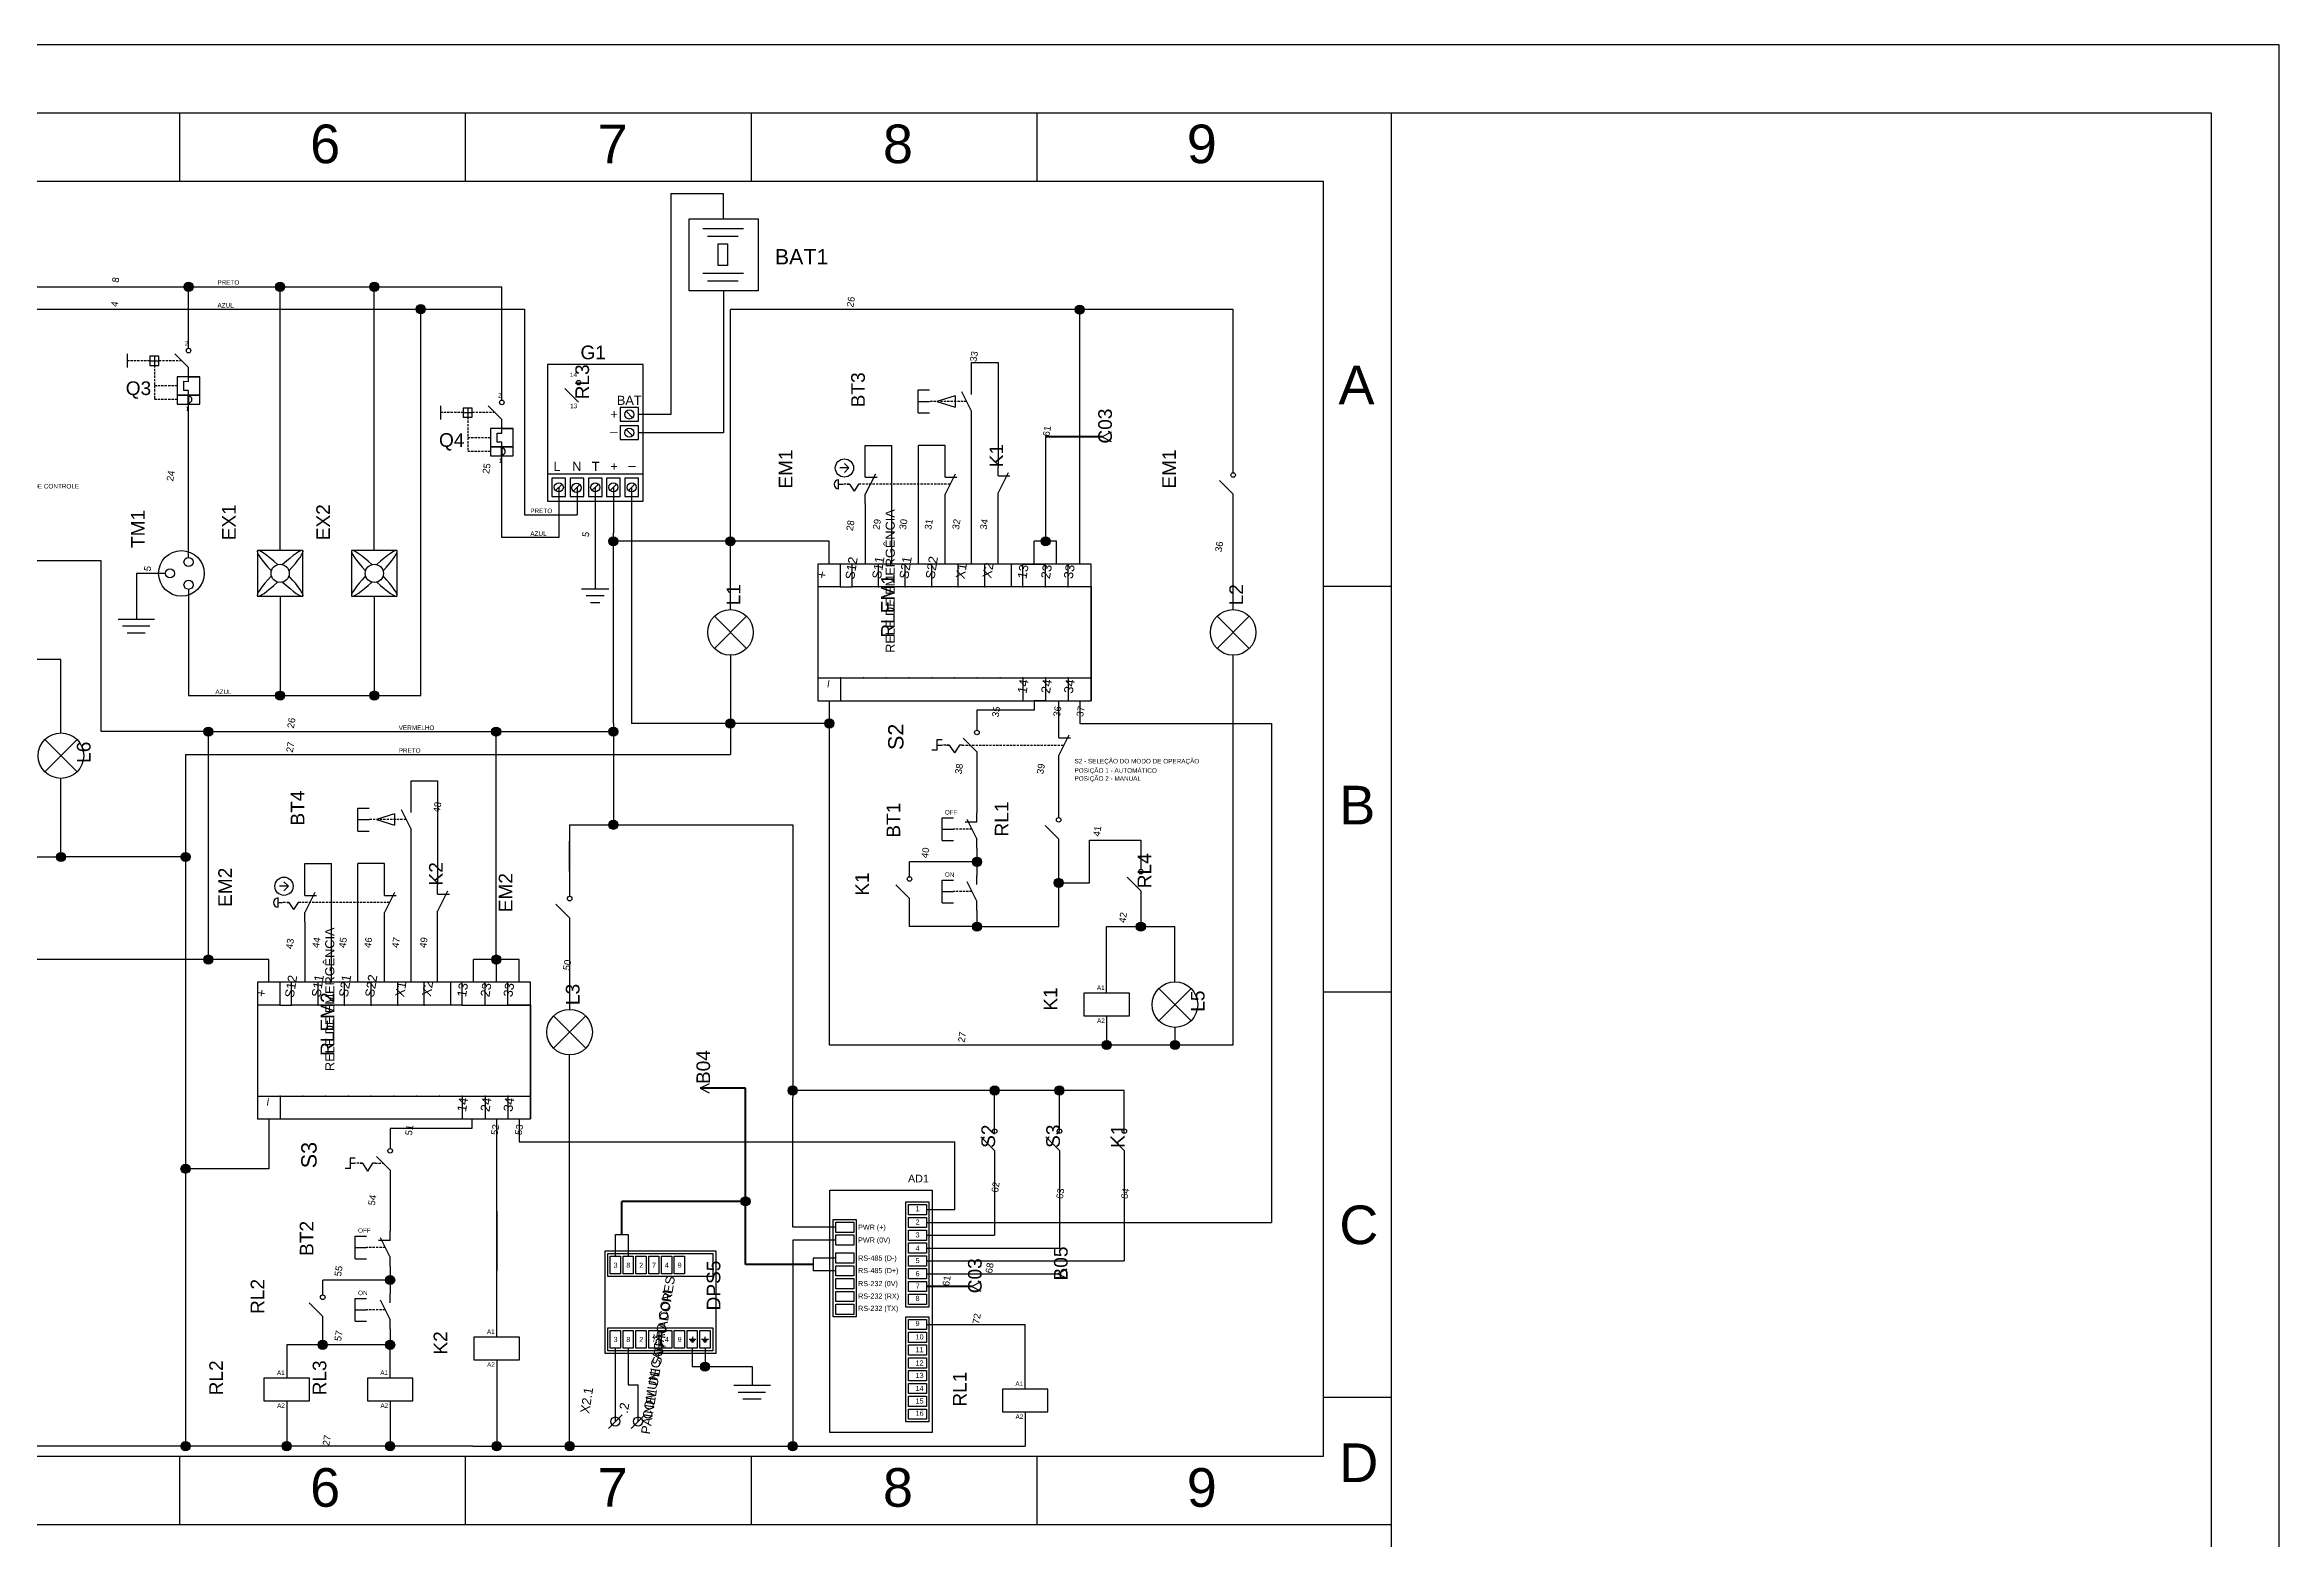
# Model space of a CAD drawing. Header units: millimetres. Extents: x 100 to 940, y 62 to 694.
# Drawn here: x 449.2 to 940, y 365.9 to 693.9 of the extents above; entities that cross this region are included whole.
import ezdxf
from ezdxf.enums import TextEntityAlignment as Align

# ---------------------------------------------------------------- set-up
doc = ezdxf.new("R2010")
doc.units = ezdxf.units.MM
doc.linetypes.add('DASHED', pattern=[0.75, 0.5, -0.25])
doc.styles.add('Annotative', font='Arial.ttf')
doc.styles.add('Notes', font='Arial.ttf', dxfattribs={"height": 3})

msp = doc.modelspace()

# ---------------------------------------------------------------- hatches: boundary and pattern name
for points in [[(481.84, 640.79, 1), (479.84, 640.79, 1)], [(501.95, 640.79, 1), (499.95, 640.79, 1)], [(522.64, 640.79, 1), (520.64, 640.79, 1)], [(532.84, 635.89, 1), (530.84, 635.89, 1)], [(677.55, 635.79, 1), (675.55, 635.79, 1)], [(575.15, 584.94, 1), (573.15, 584.94, 1)], [(600.85, 584.94, 1), (598.85, 584.94, 1)], [(670.05, 584.94, 1), (668.05, 584.94, 1)], [(501.95, 551.08, 1), (499.95, 551.08, 1)], [(522.64, 551.08, 1), (520.64, 551.08, 1)], [(600.85, 544.94, 1), (598.85, 544.94, 1)], [(622.55, 544.94, 1), (620.55, 544.94, 1)], [(486.18, 543.16, 1), (484.18, 543.16, 1)], [(549.4, 543.16, 1), (547.4, 543.16, 1)], [(575.15, 543.16, 1), (573.15, 543.16, 1)], [(575.15, 522.71, 1), (573.15, 522.71, 1)], [(453.82, 515.64, 1), (451.82, 515.64, 1)], [(481.18, 515.64, 1), (479.18, 515.64, 1)], [(654.98, 514.58, 1), (652.98, 514.58, 1)], [(670.94, 509.96, 1), (672.94, 509.96, 1)], [(654.98, 500.37, 1), (652.98, 500.37, 1)], [(688.97, 500.37, 1), (690.97, 500.37, 1)], [(486.18, 493.13, 1), (484.18, 493.13, 1)], [(549.45, 493.13, 1), (547.45, 493.13, 1)], [(683.47, 474.38, 1), (681.47, 474.38, 1)], [(698.47, 474.38, 1), (696.47, 474.38, 1)], [(614.53, 464.38, 1), (612.53, 464.38, 1)], [(658.87, 464.38, 1), (656.87, 464.38, 1)], [(673.1, 464.38, 1), (671.1, 464.38, 1)], [(481.18, 447.2, 1), (479.18, 447.2, 1)], [(604.16, 440.05, 1), (602.16, 440.05, 1)], [(526.11, 422.77, 1), (524.11, 422.77, 1)], [(511.31, 408.56, 1), (509.31, 408.56, 1)], [(526.11, 408.56, 1), (524.11, 408.56, 1)], [(595.26, 403.77, 1), (593.26, 403.77, 1)], [(481.18, 386.32, 1), (479.18, 386.32, 1)], [(503.4, 386.32, 1), (501.4, 386.32, 1)], [(526.11, 386.32, 1), (524.11, 386.32, 1)], [(549.52, 386.32, 1), (547.52, 386.32, 1)], [(565.53, 386.32, 1), (563.53, 386.32, 1)], [(614.53, 386.32, 1), (612.53, 386.32, 1)]]:
    msp.add_hatch(color=256).paths.add_polyline_path(points)

# ---------------------------------------------------------------- linework, layer by layer
for p, q in [((478.89, 664), (478.89, 679)), ((541.67, 664), (541.67, 679)), ((604.44, 664), (604.44, 679)), ((667.22, 664), (667.22, 679)), ((745, 115), (745, 679)), ((598.35, 661.19), (586.75, 661.19)), ((586.75, 661.19), (586.75, 612.78)), ((598.35, 655.75), (598.35, 661.19)), ((593.75, 653.63), (602.75, 653.63)), ((594.82, 651.94), (601.57, 651.94)), ((593.75, 643.77), (602.75, 643.77)), ((198.02, 640.79), (484.62, 640.79)), ((450.45, 640.79), (549.65, 640.79)), ((480.84, 627.3), (480.84, 640.89)), ((500.95, 582.89), (500.95, 640.89)), ((521.64, 582.89), (521.64, 640.89)), ((549.65, 617.92), (549.65, 640.79)), ((594.82, 642.09), (601.57, 642.09)), ((598.35, 639.89), (598.35, 608.77)), ((203.02, 635.89), (484.62, 635.89)), ((450.45, 635.89), (554.65, 635.89)), ((531.84, 551.08), (531.84, 635.89)), ((554.65, 635.89), (554.65, 590.77)), ((671.49, 635.79), (599.85, 635.79)), ((599.85, 584.94), (599.85, 635.79)), ((710.25, 635.79), (671.49, 635.79)), ((676.55, 579.94), (676.55, 635.79)), ((710.25, 606.7), (710.25, 635.79)), ((480.84, 627.3), (480.84, 629.3)), ((480.84, 627.3), (480.84, 629.3)), ((467.34, 626.05), (467.34, 623.05)), ((472.34, 624.55), (474.34, 624.55)), ((473.34, 625.55), (473.34, 623.55)), ((480.84, 623.05), (477.84, 626.05)), ((652.8, 619.19), (652.8, 624.19)), ((652.8, 624.19), (658.63, 624.19)), ((658.63, 624.19), (658.63, 609.76)), ((479.84, 618.05), (479.84, 620.05)), ((479.84, 620.05), (480.84, 620.04)), ((480.84, 621.05), (480.84, 623.05)), ((480.84, 620.04), (480.84, 621.05)), ((480.84, 621.05), (483.34, 621.05)), ((566.49, 615.51), (563.49, 618.51)), ((652.8, 617.19), (652.8, 619.19)), ((652.8, 617.19), (652.8, 619.19)), ((480.84, 618.05), (479.84, 618.05)), ((480.84, 617.05), (480.84, 618.05)), ((480.84, 581.39), (480.84, 617.05)), ((536.15, 614.68), (536.15, 611.68)), ((542.15, 614.18), (542.15, 612.18)), ((549.65, 611.68), (546.65, 614.68)), ((549.65, 615.92), (549.65, 617.92)), ((549.65, 615.92), (549.65, 617.92)), ((578.35, 612.07), (576.94, 613.48)), ((641.09, 613.15), (641.09, 618.15)), ((641.09, 618.15), (643.59, 618.15)), ((641.09, 615.65), (643.59, 615.65)), ((649.2, 616.9), (645.2, 615.65)), ((645.2, 615.65), (649.2, 614.4)), ((649.2, 616.9), (649.2, 614.4)), ((650.6, 617.85), (652.8, 613.44)), ((652.8, 611.44), (652.8, 613.44)), ((541.15, 613.18), (543.15, 613.18)), ((548.65, 606.68), (548.65, 608.68)), ((548.65, 608.68), (549.65, 608.67)), ((549.65, 609.68), (549.65, 611.68)), ((549.65, 608.67), (549.65, 609.68)), ((549.65, 609.68), (552.15, 609.68)), ((578.36, 608.07), (576.94, 609.48)), ((586.75, 612.78), (579.65, 612.78)), ((598.35, 608.77), (579.65, 608.77)), ((641.09, 613.15), (643.59, 613.15)), ((652.8, 579.94), (652.8, 611.44)), ((658.63, 609.76), (658.63, 601.31)), ((683.45, 608.86), (681.45, 607.86)), ((549.65, 606.68), (548.65, 606.68)), ((549.65, 605.68), (549.65, 606.68)), ((549.65, 601.68), (549.65, 603.68)), ((629.47, 601), (629.47, 606)), ((629.47, 606), (635.3, 606)), ((635.3, 579.94), (635.3, 606)), ((641.13, 579.94), (641.13, 606)), ((646.97, 606), (641.13, 606)), ((646.97, 601), (646.97, 606)), ((669.02, 607.86), (669.02, 584.94)), ((681.45, 607.86), (683.45, 606.86)), ((710.25, 600), (710.25, 606.7)), ((549.65, 585.77), (549.65, 601.68)), ((559.65, 599.77), (580.65, 599.77)), ((625.88, 601.03), (623.88, 601.03)), ((625.88, 601.03), (624.88, 602.03)), ((625.88, 601.03), (624.88, 600.03)), ((629.47, 599), (629.47, 601)), ((629.47, 599), (629.47, 601)), ((631.67, 599.66), (629.47, 595.25)), ((629.47, 599), (632.05, 599)), ((646.97, 599), (646.97, 601)), ((649.17, 599.66), (646.97, 595.25)), ((646.97, 599), (649.55, 599)), ((658.63, 599.31), (658.63, 601.31)), ((660.84, 599.97), (658.63, 595.56)), ((658.63, 599.31), (661.22, 599.31)), ((561.44, 596.07), (562.86, 597.48)), ((562.15, 596.77), (562.15, 585.77)), ((563.65, 594.77), (563.65, 595.77)), ((565.34, 595.96), (566.75, 597.37)), ((566.15, 596.77), (566.15, 590.77)), ((569.44, 596.07), (570.86, 597.48)), ((570.15, 596.77), (570.12, 574.52)), ((573.44, 596.07), (574.86, 597.48)), ((574.15, 596.77), (574.15, 586.77)), ((577.44, 596.07), (578.86, 597.48)), ((578.15, 596.77), (578.15, 544.94)), ((623.59, 596.45), (623.59, 598.45)), ((623.59, 597.45), (624.59, 597.45)), ((625.49, 597.45), (625.99, 597.45)), ((625.99, 597.45), (626.99, 595.95)), ((627.99, 597.45), (626.99, 595.95)), ((628.49, 597.45), (627.99, 597.45)), ((629.47, 593.25), (629.47, 595.25)), ((646.97, 593.25), (646.97, 595.25)), ((646.97, 579.94), (646.97, 595.25)), ((658.63, 579.94), (658.63, 595.56)), ((658.63, 593.56), (658.63, 595.56)), ((710.25, 595.25), (707.25, 598.25)), ((710.25, 569.94), (710.25, 595.25)), ((554.65, 590.77), (566.15, 590.77)), ((629.47, 593.25), (629.47, 579.94)), ((562.15, 585.77), (549.65, 585.77)), ((574.15, 544.94), (574.15, 586.77)), ((621.55, 584.94), (574.15, 584.94)), ((599.85, 569.94), (599.85, 584.94)), ((621.55, 579.94), (621.55, 584.94)), ((671.49, 584.94), (666.55, 584.94)), ((666.55, 579.94), (666.55, 584.94)), ((671.49, 579.94), (671.49, 584.94)), ((461.66, 580.66), (402.92, 580.66)), ((461.66, 543.16), (461.66, 580.66)), ((624.05, 579.94), (619.05, 579.94)), ((624.05, 574.94), (624.05, 579.94)), ((626.55, 574.94), (626.55, 579.94)), ((632.38, 574.94), (632.38, 579.94)), ((638.22, 574.94), (638.22, 579.94)), ((644.05, 574.94), (644.05, 579.94)), ((649.88, 574.94), (649.88, 579.94)), ((655.72, 574.94), (655.72, 579.94)), ((661.55, 574.94), (661.55, 579.94)), ((664.05, 574.94), (664.05, 579.94)), ((664.05, 579.94), (669.05, 579.94)), ((669.05, 574.94), (669.05, 579.94)), ((674.05, 574.94), (674.05, 579.94)), ((679.05, 579.94), (674.05, 579.94)), ((679.05, 574.94), (679.05, 579.94)), ((475.76, 577.87), (469.38, 577.87)), ((469.38, 577.87), (469.38, 567.87)), ((480.84, 574.39), (480.84, 551.08)), ((567.12, 574.52), (573.12, 574.52)), ((624.05, 574.94), (619.05, 574.94)), ((624.05, 574.94), (626.55, 574.94)), ((626.55, 574.94), (626.55, 574.94)), ((661.55, 574.94), (626.55, 574.94)), ((664.05, 574.94), (661.55, 574.94)), ((661.55, 574.94), (661.55, 574.94)), ((679.05, 574.94), (664.05, 574.94)), ((679.05, 574.94), (679.05, 554.94)), ((745, 575), (730, 575)), ((500.95, 572.89), (500.95, 551.08)), ((521.64, 572.89), (521.64, 551.08)), ((568.13, 573.02), (572.13, 573.02)), ((569.13, 571.52), (571.13, 571.52)), ((465.38, 567.87), (473.38, 567.87)), ((466.34, 566.38), (472.34, 566.38)), ((467.34, 564.88), (471.34, 564.88)), ((603.38, 568.47), (596.31, 561.4)), ((596.31, 568.47), (603.38, 561.4)), ((713.78, 568.47), (706.71, 561.4)), ((706.71, 568.47), (713.78, 561.4)), ((599.85, 559.94), (599.85, 544.94)), ((710.25, 538.11), (710.25, 559.94)), ((452.82, 559.02), (437.82, 559.02)), ((452.82, 555.14), (452.82, 559.02)), ((452.82, 542.88), (452.82, 555.14)), ((619.05, 554.94), (679.05, 554.94)), ((624.05, 554.94), (624.05, 549.94)), ((664.05, 554.94), (664.05, 549.94)), ((669.05, 554.94), (669.05, 549.94)), ((674.05, 554.94), (674.05, 549.94)), ((679.05, 554.94), (679.05, 549.94)), ((480.84, 551.08), (531.84, 551.08)), ((619.05, 549.94), (624.05, 549.94)), ((621.55, 549.94), (621.55, 544.94)), ((664.05, 549.94), (669.05, 549.94)), ((669.05, 549.94), (666.55, 549.94)), ((666.55, 549.94), (666.55, 547.85)), ((671.94, 541.76), (671.94, 549.94)), ((674.05, 549.94), (679.05, 549.94)), ((676.55, 549.94), (676.55, 544.94)), ((574.15, 544.94), (574.15, 522.71)), ((621.55, 544.94), (578.15, 544.94)), ((599.85, 544.94), (599.85, 538.16)), ((621.55, 544.94), (621.55, 474.38)), ((666.55, 547.85), (653.98, 547.85)), ((653.98, 547.85), (653.98, 543.46)), ((676.55, 544.94), (718.7, 544.94)), ((718.7, 544.94), (718.7, 435.41)), ((456.36, 541.41), (449.29, 534.34)), ((449.29, 541.41), (456.36, 534.34)), ((485.18, 543.16), (461.66, 543.16)), ((485.18, 543.16), (574.15, 543.16)), ((485.18, 543.16), (485.18, 493.13)), ((548.4, 493.13), (548.4, 543.16)), ((646.33, 541.33), (645.2, 541.33)), ((645.2, 541.33), (645.2, 539.08)), ((645.2, 540.21), (646.33, 540.21)), ((647.33, 540.21), (647.89, 540.21)), ((647.89, 540.21), (649.02, 538.52)), ((650.14, 540.21), (649.02, 538.52)), ((650.71, 540.21), (650.14, 540.21)), ((653.98, 538.71), (650.98, 541.71)), ((671.94, 541.76), (671.94, 543.76)), ((674.14, 542.41), (671.94, 538.01)), ((671.94, 541.76), (674.52, 541.76)), ((480.18, 538.16), (599.85, 538.16)), ((480.18, 538.16), (480.18, 386.32)), ((645.2, 539.08), (644.08, 539.08)), ((653.98, 538.71), (653.98, 525.3)), ((671.94, 524.3), (671.94, 538.01)), ((671.94, 536.01), (671.94, 538.01)), ((710.25, 474.38), (710.25, 538.11)), ((452.82, 515.64), (452.82, 532.88)), ((529.7, 527.39), (529.7, 532.39)), ((529.7, 532.39), (535.54, 532.39)), ((535.54, 532.39), (535.54, 518.1)), ((517.99, 521.34), (517.99, 526.34)), ((517.99, 526.34), (520.49, 526.34)), ((527.5, 526.04), (529.7, 521.64)), ((529.7, 525.39), (529.7, 527.39)), ((529.7, 525.39), (529.7, 527.39)), ((653.98, 523.3), (653.98, 525.3)), ((653.98, 523.3), (653.98, 525.3)), ((517.99, 523.84), (520.49, 523.84)), ((517.99, 521.34), (520.49, 521.34)), ((526.1, 525.09), (522.1, 523.84)), ((522.1, 523.84), (526.1, 522.59)), ((526.1, 525.09), (526.1, 522.59)), ((529.7, 519.64), (529.7, 521.64)), ((564.53, 522.71), (564.53, 507.01)), ((564.53, 522.71), (613.53, 522.71)), ((613.53, 522.71), (613.53, 462.92)), ((646.33, 519.25), (646.33, 524.25)), ((646.33, 524.25), (648.83, 524.25)), ((646.33, 521.75), (648.83, 521.75)), ((653.98, 523.3), (651.4, 523.3)), ((651.78, 523.95), (653.98, 519.55)), ((671.94, 519.55), (668.94, 522.55)), ((437.82, 515.64), (452.82, 515.64)), ((480.18, 515.64), (452.82, 515.64)), ((529.7, 488.13), (529.7, 519.64)), ((535.54, 518.1), (535.54, 509.5)), ((564.53, 512.43), (564.53, 519.13)), ((646.33, 519.25), (648.83, 519.25)), ((653.98, 517.55), (653.98, 519.55)), ((653.98, 517.55), (653.98, 511.61)), ((671.94, 500.37), (671.94, 519.55)), ((678.72, 509.96), (678.72, 519.32)), ((678.72, 519.32), (689.97, 519.32)), ((689.97, 519.32), (689.97, 512.93)), ((506.37, 509.19), (506.37, 514.19)), ((506.37, 514.19), (512.2, 514.19)), ((512.2, 488.13), (512.2, 514.19)), ((518.04, 488.13), (518.04, 514.19)), ((523.87, 514.19), (518.04, 514.19)), ((523.87, 509.19), (523.87, 514.19)), ((653.98, 514.58), (639.18, 514.58)), ((639.18, 511.31), (639.18, 514.58)), ((646.33, 505.56), (646.33, 510.56)), ((646.33, 510.56), (648.83, 510.56)), ((653.98, 509.61), (653.98, 511.61)), ((653.98, 509.61), (653.98, 511.61)), ((689.97, 508.18), (686.97, 511.18)), ((500.5, 504.64), (500.5, 506.64)), ((500.5, 505.64), (501.5, 505.64)), ((502.79, 509.22), (500.79, 509.22)), ((502.79, 509.22), (501.79, 510.22)), ((502.79, 509.22), (501.79, 508.22)), ((502.39, 505.64), (502.89, 505.64)), ((502.89, 505.64), (503.89, 504.14)), ((504.89, 505.64), (503.89, 504.14)), ((505.39, 505.64), (504.89, 505.64)), ((506.37, 507.19), (506.37, 509.19)), ((506.37, 507.19), (506.37, 509.19)), ((508.57, 507.85), (506.37, 503.44)), ((506.37, 507.19), (508.95, 507.19)), ((523.87, 507.19), (523.87, 509.19)), ((526.07, 507.85), (523.87, 503.44)), ((523.87, 507.19), (526.45, 507.19)), ((535.54, 507.5), (535.54, 509.5)), ((537.74, 508.16), (535.54, 503.75)), ((535.54, 507.5), (538.12, 507.5)), ((639.18, 506.56), (636.18, 509.56)), ((639.18, 500.37), (639.18, 506.56)), ((646.33, 508.06), (648.83, 508.06)), ((646.33, 505.56), (648.83, 505.56)), ((651.78, 510.26), (653.98, 505.86)), ((653.98, 503.86), (653.98, 505.86)), ((671.94, 509.96), (678.72, 509.96)), ((689.97, 508.18), (689.97, 500.37)), ((506.37, 501.44), (506.37, 503.44)), ((506.37, 501.44), (506.37, 488.13)), ((523.87, 501.44), (523.87, 503.44)), ((523.87, 488.13), (523.87, 503.44)), ((535.54, 488.13), (535.54, 503.75)), ((535.54, 501.75), (535.54, 503.75)), ((564.53, 502.26), (561.53, 505.26)), ((564.53, 502.26), (564.53, 482.2)), ((653.98, 503.86), (653.98, 500.37)), ((653.98, 500.37), (639.18, 500.37)), ((653.98, 500.37), (671.94, 500.37)), ((682.47, 500.37), (697.47, 500.37)), ((682.47, 485.74), (682.47, 500.37)), ((697.47, 488.24), (697.47, 500.37)), ((485.18, 493.13), (298, 493.13)), ((498.45, 493.13), (485.18, 493.13)), ((498.45, 488.13), (498.45, 493.13)), ((543.45, 488.13), (543.45, 493.13)), ((553.45, 493.13), (543.45, 493.13)), ((548.4, 493.13), (548.4, 488.13)), ((553.45, 488.13), (553.45, 493.13)), ((500.95, 488.13), (495.95, 488.13)), ((500.95, 483.13), (500.95, 488.13)), ((503.45, 483.13), (503.45, 488.13)), ((509.29, 483.13), (509.29, 488.13)), ((515.12, 483.13), (515.12, 488.13)), ((520.95, 483.13), (520.95, 488.13)), ((526.79, 483.13), (526.79, 488.13)), ((532.62, 483.13), (532.62, 488.13)), ((538.45, 483.13), (538.45, 488.13)), ((540.95, 483.13), (540.95, 488.13)), ((545.95, 483.13), (545.95, 488.13)), ((550.95, 483.13), (550.95, 488.13)), ((555.95, 488.13), (550.95, 488.13)), ((555.95, 483.13), (555.95, 488.13)), ((701.01, 486.78), (693.94, 479.71)), ((693.94, 486.78), (701.01, 479.71)), ((745, 486), (730, 486)), ((500.95, 483.13), (495.95, 483.13)), ((500.95, 483.13), (503.45, 483.13)), ((503.45, 483.13), (503.45, 483.13)), ((538.45, 483.13), (503.45, 483.13)), ((540.95, 483.13), (538.45, 483.13)), ((538.45, 483.13), (538.45, 483.13)), ((540.95, 483.13), (555.95, 483.13)), ((555.95, 483.13), (550.95, 483.13)), ((555.95, 483.13), (555.95, 463.13)), ((568.06, 480.74), (560.99, 473.67)), ((560.99, 480.74), (568.06, 473.67)), ((682.47, 480.74), (682.47, 474.38)), ((697.47, 478.24), (697.47, 474.38)), ((564.53, 446.31), (564.53, 472.2)), ((621.55, 474.38), (710.25, 474.38)), ((495.95, 463.13), (555.95, 463.13)), ((500.95, 463.13), (500.95, 458.13)), ((540.95, 463.13), (540.95, 458.13)), ((545.95, 463.13), (545.95, 458.13)), ((550.95, 463.13), (550.95, 458.13)), ((555.95, 463.13), (555.95, 458.13)), ((595.2, 465.87), (593.2, 464.87)), ((593.2, 464.87), (595.2, 463.87)), ((666.49, 464.38), (613.53, 464.38)), ((613.53, 434.36), (613.53, 462.92)), ((657.87, 455.95), (657.87, 464.38)), ((686.34, 464.38), (666.49, 464.38)), ((672.1, 455.95), (672.1, 464.38)), ((686.34, 455.95), (686.34, 464.38)), ((495.95, 458.13), (500.95, 458.13)), ((498.45, 458.13), (498.45, 447.2)), ((543.07, 458.13), (543.07, 456.04)), ((548.52, 424.87), (548.52, 458.13)), ((550.95, 458.13), (555.95, 458.13)), ((553.45, 458.13), (553.45, 453.13)), ((543.07, 456.04), (525.11, 456.04)), ((525.11, 456.04), (525.11, 451.65)), ((553.45, 453.13), (649.14, 453.13)), ((649.14, 438.23), (649.14, 453.13)), ((657.87, 451.2), (654.87, 454.2)), ((672.1, 451.2), (669.1, 454.2)), ((686.34, 451.2), (683.34, 454.2)), ((498.45, 447.2), (480.18, 447.2)), ((516.33, 447.28), (515.2, 447.28)), ((517.45, 449.53), (516.33, 449.53)), ((516.33, 449.53), (516.33, 447.28)), ((516.33, 448.4), (517.45, 448.4)), ((518.46, 448.4), (519.02, 448.4)), ((519.02, 448.4), (520.15, 446.71)), ((521.27, 448.4), (520.15, 446.71)), ((521.83, 448.4), (521.27, 448.4)), ((525.11, 446.9), (522.11, 449.9)), ((525.11, 446.9), (525.11, 433.49)), ((657.87, 451.2), (657.87, 432.6)), ((672.1, 451.2), (672.1, 429.79)), ((686.34, 451.2), (686.34, 426.98)), ((564.53, 386.32), (564.53, 446.31)), ((548.52, 437.9), (548.52, 430.08)), ((642.89, 438.23), (644.14, 438.23)), ((644.14, 438.23), (649.14, 438.23)), ((517.45, 427.44), (517.45, 432.44)), ((517.45, 432.44), (519.95, 432.44)), ((522.91, 432.15), (525.11, 427.74)), ((525.11, 431.49), (525.11, 433.49)), ((525.11, 431.49), (525.11, 433.49)), ((574.57, 428.04), (574.57, 432.76)), ((574.57, 432.76), (577.39, 432.76)), ((577.39, 432.76), (577.39, 428.04)), ((622.99, 434.36), (613.53, 434.36)), ((642.89, 435.41), (718.7, 435.41)), ((642.89, 432.6), (657.87, 432.6)), ((517.45, 429.94), (519.95, 429.94)), ((517.45, 427.44), (519.95, 427.44)), ((525.11, 431.49), (522.52, 431.49)), ((525.11, 425.74), (525.11, 427.74)), ((548.52, 431.26), (548.52, 424.87)), ((622.99, 431.54), (613.53, 431.54)), ((613.53, 431.54), (613.53, 386.32)), ((622.99, 427.61), (617.99, 427.61)), ((617.99, 427.61), (617.99, 424.79)), ((642.89, 429.79), (672.1, 429.79)), ((642.89, 426.98), (686.34, 426.98)), ((525.11, 422.77), (510.31, 422.77)), ((510.31, 419.5), (510.31, 422.77)), ((525.11, 425.74), (525.11, 419.8)), ((548.52, 410.25), (548.52, 424.87)), ((622.99, 424.79), (617.99, 424.79)), ((642.89, 424.16), (671.73, 424.16)), ((654.85, 422.35), (652.85, 421.35)), ((673.73, 425.16), (671.73, 424.16)), ((671.73, 424.16), (673.73, 423.16)), ((510.31, 414.75), (507.31, 417.75)), ((517.45, 413.75), (517.45, 418.75)), ((517.45, 418.75), (519.95, 418.75)), ((522.91, 418.45), (525.11, 414.05)), ((525.11, 417.8), (525.11, 419.8)), ((525.11, 417.8), (525.11, 419.8)), ((652.85, 421.35), (654.85, 420.35)), ((510.31, 408.56), (510.31, 414.75)), ((517.45, 416.25), (519.95, 416.25)), ((517.45, 413.75), (519.95, 413.75)), ((525.11, 412.05), (525.11, 414.05)), ((642.89, 413.03), (664.58, 413.03)), ((664.58, 398.82), (664.58, 413.03)), ((510.31, 408.56), (502.4, 408.56)), ((502.4, 408.56), (502.4, 401.25)), ((525.11, 408.56), (510.31, 408.56)), ((525.11, 412.05), (525.11, 408.56)), ((525.11, 401.25), (525.11, 408.56)), ((574.57, 391.72), (574.57, 407.79)), ((577.39, 407.79), (577.39, 399.76)), ((590.77, 409.81), (592.27, 409.81)), ((591.02, 409.51), (592.02, 409.51)), ((591.27, 409.21), (591.77, 409.21)), ((591.45, 407.79), (591.45, 403.77)), ((591.52, 410.31), (591.52, 409.81)), ((593.5, 409.81), (595, 409.81)), ((593.75, 409.51), (594.75, 409.51)), ((594, 409.21), (594.5, 409.21)), ((594.25, 410.31), (594.25, 409.81)), ((594.26, 407.79), (594.26, 403.77)), ((548.52, 405.25), (548.52, 386.32)), ((591.45, 403.77), (604.61, 403.77)), ((604.61, 403.77), (604.61, 399.67)), ((577.39, 399.76), (579.57, 399.76)), ((579.57, 391.72), (579.57, 399.76)), ((600.61, 399.67), (608.61, 399.67)), ((601.56, 398.17), (607.56, 398.17)), ((502.4, 396.25), (502.4, 386.32)), ((525.11, 396.25), (525.11, 386.32)), ((573.07, 390.22), (576.07, 393.22)), ((578.07, 390.22), (581.07, 393.22)), ((602.57, 396.67), (606.57, 396.67)), ((664.58, 393.82), (664.58, 386.32)), ((745, 397), (730, 397)), ((730, 384.08), (165, 384.08)), ((480.18, 386.32), (277.56, 386.32)), ((478.89, 369.08), (478.89, 384.08)), ((543.29, 386.32), (480.18, 386.32)), ((541.67, 369.08), (541.67, 384.08)), ((543.29, 386.32), (574.15, 386.32)), ((574.15, 386.32), (664.58, 386.32)), ((604.44, 369.08), (604.44, 384.08)), ((667.22, 369.08), (667.22, 384.08)), ((745, 369.08), (150, 369.08))]:
    msp.add_line(p, q)
at = {"linetype": 'DASHED'}
for p, q in [((472.34, 624.55), (467.34, 624.55)), ((473.34, 623.55), (473.34, 616.05)), ((479.34, 624.55), (474.34, 624.55)), ((478.34, 619.05), (473.34, 619.05)), ((478.34, 616.05), (473.34, 616.05)), ((651.7, 615.65), (643.59, 615.65)), ((541.15, 613.18), (536.15, 613.18)), ((542.15, 612.18), (542.15, 604.68)), ((548.15, 613.18), (543.15, 613.18)), ((547.15, 607.68), (542.15, 607.68)), ((547.15, 604.68), (542.15, 604.68)), ((625.99, 597.45), (624.59, 597.45)), ((648.07, 597.45), (628.49, 597.45)), ((647.89, 540.21), (646.33, 540.21)), ((650.71, 540.21), (673.04, 540.21)), ((528.6, 523.84), (520.49, 523.84)), ((652.88, 521.75), (648.83, 521.75)), ((502.89, 505.64), (501.5, 505.64)), ((524.97, 505.64), (505.39, 505.64)), ((652.88, 508.06), (648.83, 508.06)), ((519.02, 448.4), (517.45, 448.4)), ((521.83, 448.4), (523.61, 448.4)), ((524.01, 429.94), (519.95, 429.94)), ((524.01, 416.25), (519.95, 416.25))]:
    msp.add_line(p, q, dxfattribs=at)
at = {"lineweight": 40}
for p, q in [((480.84, 615.05), (480.84, 617.05)), ((549.65, 603.68), (549.65, 605.68))]:
    msp.add_line(p, q, dxfattribs=at)
at = {"lineweight": 50}
for p, q in [((681.45, 607.86), (669.02, 607.86)), ((603.16, 464.87), (593.2, 464.87)), ((603.16, 426.2), (603.16, 464.87)), ((575.98, 432.76), (575.98, 440.05)), ((603.16, 440.05), (575.98, 440.05)), ((617.99, 426.2), (603.16, 426.2)), ((652.85, 421.35), (642.89, 421.35))]:
    msp.add_line(p, q, dxfattribs=at)
for points in [[(100, 100), (940, 100), (940, 693.94), (100, 693.94)], [(150, 679), (925, 679), (925, 115), (150, 115)], [(590.76, 655.75), (605.94, 655.75), (605.94, 639.89), (590.76, 639.89)], [(597.16, 650.24), (599.23, 650.24), (599.23, 645.46), (597.16, 645.46)], [(472.34, 623.55), (474.34, 623.55), (474.34, 625.55), (472.34, 625.55)], [(559.65, 593.77), (580.65, 593.77), (580.65, 623.77), (559.65, 623.77)], [(478.34, 617.05), (483.34, 617.05), (483.34, 621.05), (478.34, 621.05)], [(478.34, 615.05), (483.34, 615.05), (483.34, 617.05), (478.34, 617.05)], [(541.15, 612.18), (543.15, 612.18), (543.15, 614.18), (541.15, 614.18)], [(579.65, 611.27), (579.65, 614.27), (575.65, 614.27), (575.65, 611.27)], [(547.15, 605.68), (552.15, 605.68), (552.15, 609.67), (547.15, 609.68)], [(579.65, 607.27), (579.65, 610.27), (575.65, 610.27), (575.65, 607.27)], [(547.15, 603.68), (552.15, 603.68), (552.15, 605.68), (547.15, 605.68)], [(560.65, 594.77), (563.65, 594.77), (563.65, 598.77), (560.65, 598.77)], [(564.65, 594.77), (567.65, 594.77), (567.65, 598.77), (564.65, 598.77)], [(568.65, 594.77), (571.65, 594.77), (571.65, 598.77), (568.65, 598.77)], [(572.65, 594.77), (575.65, 594.77), (575.65, 598.77), (572.65, 598.77)], [(576.65, 594.77), (579.65, 594.77), (579.65, 598.77), (576.65, 598.77)], [(495.95, 572.89), (505.95, 572.89), (505.95, 582.89), (495.95, 582.89)], [(516.64, 572.89), (526.64, 572.89), (526.64, 582.89), (516.64, 582.89)], [(619.05, 549.94), (679.05, 549.94), (679.05, 579.94), (619.05, 579.94)], [(495.95, 458.13), (555.95, 458.13), (555.95, 488.13), (495.95, 488.13)], [(677.47, 480.74), (687.47, 480.74), (687.47, 485.74), (677.47, 485.74)], [(621.64, 442.51), (644.14, 442.51), (644.14, 389.3), (621.64, 389.3)], [(638.39, 416.85), (638.39, 439.91), (643.45, 439.91), (643.45, 416.85)], [(638.95, 437.1), (638.95, 439.35), (642.89, 439.35), (642.89, 437.1)], [(622.42, 414.67), (622.42, 436.04), (627.49, 436.04), (627.49, 414.67)], [(622.99, 433.23), (622.99, 435.48), (626.92, 435.48), (626.92, 433.23)], [(622.99, 430.42), (622.99, 432.67), (626.92, 432.67), (626.92, 430.42)], [(638.95, 434.29), (638.95, 436.54), (642.89, 436.54), (642.89, 434.29)], [(638.95, 431.48), (638.95, 433.73), (642.89, 433.73), (642.89, 431.48)], [(572.32, 406.67), (572.32, 429.17), (596.61, 429.17), (596.61, 406.67)], [(595.95, 423.54), (572.89, 423.54), (572.89, 428.61), (595.95, 428.61)], [(575.7, 424.11), (573.45, 424.11), (573.45, 428.04), (575.7, 428.04)], [(578.51, 424.11), (576.26, 424.11), (576.26, 428.04), (578.51, 428.04)], [(581.32, 424.11), (579.07, 424.11), (579.07, 428.04), (581.32, 428.04)], [(584.14, 424.11), (581.89, 424.11), (581.89, 428.04), (584.14, 428.04)], [(586.95, 424.11), (584.7, 424.11), (584.7, 428.04), (586.95, 428.04)], [(589.76, 424.11), (587.51, 424.11), (587.51, 428.04), (589.76, 428.04)], [(622.99, 426.48), (622.99, 428.73), (626.92, 428.73), (626.92, 426.48)], [(638.95, 428.66), (638.95, 430.91), (642.89, 430.91), (642.89, 428.66)], [(638.95, 425.85), (638.95, 428.1), (642.89, 428.1), (642.89, 425.85)], [(622.99, 423.67), (622.99, 425.92), (626.92, 425.92), (626.92, 423.67)], [(622.99, 420.86), (622.99, 423.11), (626.92, 423.11), (626.92, 420.86)], [(638.95, 423.04), (638.95, 425.29), (642.89, 425.29), (642.89, 423.04)], [(638.95, 420.23), (638.95, 422.48), (642.89, 422.48), (642.89, 420.23)], [(622.99, 418.04), (622.99, 420.29), (626.92, 420.29), (626.92, 418.04)], [(622.99, 415.23), (622.99, 417.48), (626.92, 417.48), (626.92, 415.23)], [(638.95, 417.41), (638.95, 419.66), (642.89, 419.66), (642.89, 417.41)], [(595.95, 407.23), (572.89, 407.23), (572.89, 412.29), (595.95, 412.29)], [(638.39, 391.65), (638.39, 414.72), (643.45, 414.72), (643.45, 391.65)], [(638.95, 411.9), (638.95, 414.15), (642.89, 414.15), (642.89, 411.9)], [(543.52, 405.25), (553.52, 405.25), (553.52, 410.25), (543.52, 410.25)], [(575.7, 407.79), (573.45, 407.79), (573.45, 411.73), (575.7, 411.73)], [(578.51, 407.79), (576.26, 407.79), (576.26, 411.73), (578.51, 411.73)], [(581.32, 407.79), (579.07, 407.79), (579.07, 411.73), (581.32, 411.73)], [(584.14, 407.79), (581.89, 407.79), (581.89, 411.73), (584.14, 411.73)], [(586.95, 407.79), (584.7, 407.79), (584.7, 411.73), (586.95, 411.73)], [(589.76, 407.79), (587.51, 407.79), (587.51, 411.73), (589.76, 411.73)], [(592.57, 407.79), (590.32, 407.79), (590.32, 411.73), (592.57, 411.73)], [(595.39, 407.79), (593.14, 407.79), (593.14, 411.73), (595.39, 411.73)], [(638.95, 409.09), (638.95, 411.34), (642.89, 411.34), (642.89, 409.09)], [(638.95, 406.28), (638.95, 408.53), (642.89, 408.53), (642.89, 406.28)], [(638.95, 403.47), (638.95, 405.72), (642.89, 405.72), (642.89, 403.47)], [(638.95, 400.65), (638.95, 402.9), (642.89, 402.9), (642.89, 400.65)], [(497.4, 396.25), (507.4, 396.25), (507.4, 401.25), (497.4, 401.25)], [(520.11, 396.25), (530.11, 396.25), (530.11, 401.25), (520.11, 401.25)], [(638.95, 397.84), (638.95, 400.09), (642.89, 400.09), (642.89, 397.84)], [(659.58, 393.82), (669.58, 393.82), (669.58, 398.82), (659.58, 398.82)], [(638.95, 395.03), (638.95, 397.28), (642.89, 397.28), (642.89, 395.03)], [(638.95, 392.22), (638.95, 394.47), (642.89, 394.47), (642.89, 392.22)]]:
    msp.add_lwpolyline(points, close=True)
msp.add_lwpolyline([(165, 384.08), (165, 664), (730, 664), (730, 384.08)])
for centre, radius in [((480.84, 640.79), 1), ((500.95, 640.79), 1), ((521.64, 640.79), 1), ((531.84, 635.89), 1), ((676.55, 635.79), 1), ((480.84, 626.8), 0.5), ((566.49, 619.76), 0.5), ((549.65, 615.42), 0.5), ((577.65, 612.78), 1), ((577.65, 608.77), 1), ((624.88, 601.03), 2), ((710.25, 599.5), 0.5), ((562.15, 596.77), 1), ((566.04, 596.67), 1), ((570.15, 596.77), 1), ((574.15, 596.77), 1), ((578.15, 596.78), 1), ((574.15, 584.94), 1), ((599.85, 584.94), 1), ((669.05, 584.94), 1), ((479.27, 577.89), 5), ((480.84, 580.39), 1), ((500.95, 577.89), 2), ((521.64, 577.89), 2), ((476.76, 577.89), 1), ((480.84, 575.39), 1), ((599.85, 564.94), 5), ((710.25, 564.94), 5), ((500.95, 551.08), 1), ((521.64, 551.08), 1), ((599.85, 544.94), 1), ((621.55, 544.94), 1), ((452.82, 537.88), 5), ((485.18, 543.16), 1), ((548.4, 543.16), 1), ((574.15, 543.16), 1), ((653.98, 542.96), 0.5), ((574.15, 522.71), 1), ((671.94, 523.8), 0.5), ((452.82, 515.64), 1), ((480.18, 515.64), 1), ((653.98, 514.58), 1), ((501.79, 509.22), 2), ((639.18, 510.81), 0.5), ((671.94, 509.96), 1), ((689.97, 512.43), 0.5), ((564.53, 506.51), 0.5), ((653.98, 500.37), 1), ((689.97, 500.37), 1), ((485.18, 493.13), 1), ((548.45, 493.13), 1), ((697.47, 483.24), 5), ((564.53, 477.2), 5), ((682.47, 474.38), 1), ((697.47, 474.38), 1), ((613.53, 464.38), 1), ((657.87, 464.38), 1), ((672.1, 464.38), 1), ((525.11, 451.15), 0.5), ((657.87, 455.45), 0.5), ((672.1, 455.45), 0.5), ((686.34, 455.45), 0.5), ((480.18, 447.2), 1), ((603.16, 440.05), 1), ((525.11, 422.77), 1), ((510.31, 419), 0.5), ((510.31, 408.56), 1), ((525.11, 408.56), 1), ((594.26, 403.77), 1), ((574.57, 391.72), 1), ((579.57, 391.72), 1), ((480.18, 386.32), 1), ((502.4, 386.32), 1), ((525.11, 386.32), 1), ((548.52, 386.32), 1), ((564.53, 386.32), 1), ((613.53, 386.32), 1)]:
    msp.add_circle(centre, radius)
for centre, radius, start, end in [((480.84, 616.05), 0.75, 270, 90), ((549.65, 604.68), 0.75, 270, 90), ((623.59, 597.45), 1, 90, 270), ((500.5, 505.64), 1, 90, 270)]:
    msp.add_arc(centre, radius, start, end)
for centre, major_axis, start_param, end_param in [((500.95, 577.89), (5, -5), 8.104015, 10.745541), ((500.95, 577.89), (-5, -5), 1.820829, 4.462356), ((521.64, 577.89), (5, -5), 8.104015, 10.745541), ((521.64, 577.89), (-5, -5), 1.820829, 4.462356), ((500.95, 577.89), (-5, -5), 4.962422, 7.603949), ((500.95, 577.89), (5, -5), 4.962422, 7.603949), ((521.64, 577.89), (-5, -5), 4.962422, 7.603949), ((521.64, 577.89), (5, -5), 4.962422, 7.603949)]:
    msp.add_ellipse(centre, major_axis=major_axis, ratio=0.141421, start_param=start_param, end_param=end_param)
for p in [(624.05, 574.94), (632.38, 574.94), (638.22, 574.94), (644.05, 574.94), (649.88, 574.94), (655.72, 574.94), (664.05, 574.94), (669.05, 574.94), (674.05, 574.94), (679.05, 574.94), (624.05, 554.94), (629.05, 554.94), (634.05, 554.94), (639.05, 554.94), (644.05, 554.94), (649.05, 554.94), (654.05, 554.94), (659.05, 554.94), (664.05, 554.94), (669.05, 554.94), (674.05, 554.94), (679.05, 554.94), (500.95, 483.13), (509.29, 483.13), (515.12, 483.13), (520.95, 483.13), (526.79, 483.13), (532.62, 483.13), (540.95, 483.13), (545.95, 483.13), (550.95, 483.13), (555.95, 483.13), (500.95, 463.13), (505.95, 463.13), (510.95, 463.13), (515.95, 463.13), (520.95, 463.13), (525.95, 463.13), (530.95, 463.13), (535.95, 463.13), (540.95, 463.13), (545.95, 463.13), (550.95, 463.13), (555.95, 463.13)]:
    msp.add_point(p)

# ---------------------------------------------------------------- texts
for s, height, style, p in [('6', 8.48, 'Notes', (507.55, 667.93)), ('7', 8.48, 'Notes', (570.69, 667.93)), ('8', 8.48, 'Notes', (633.34, 667.93)), ('9', 8.48, 'Notes', (700.07, 667.93)), ('PRETO', 1, 'Annotative', (487.19, 641.24)), ('AZUL', 1, 'Annotative', (487.19, 636.24)), ('2', 1, 'Notes', (480.01, 627.86)), ('G1', 3, 'Notes', (566.91, 624.9)), ('A', 8.48, 'Notes', (733.39, 615.03)), ('Q3', 3, 'Notes', (467.04, 617.04)), ('14', 1, 'Notes', (564.6, 620.97)), ('1', 1, 'Notes', (480.16, 613.52)), ('2', 1, 'Notes', (548.81, 616.49)), ('13', 1, 'Notes', (564.65, 614.15)), ('+', 2, 'Notes', (573.47, 611.84)), ('BAT', 2, 'Notes', (574.91, 614.88)), ('Q4', 3, 'Notes', (535.84, 605.67)), ('_', 2, 'Notes', (573.47, 609.25)), ('1', 1, 'Notes', (548.96, 602.15)), ('L', 2, 'Notes', (560.98, 600.38)), ('N', 2, 'Notes', (565.12, 600.38)), ('T', 2, 'Notes', (569.41, 600.38)), ('+', 2, 'Notes', (573.47, 600.38)), ('_', 2, 'Notes', (577.47, 601.85)), ('DI.3 - SELECIONA FONTE DE CONTROLE', 1, 'Notes', (429.42, 596.53)), ('PRETO', 1, 'Annotative', (555.9, 591.12)), ('AZUL', 1, 'Annotative', (555.9, 586.12)), ('AZUL', 1, 'Annotative', (486.72, 551.4)), ('VERMELHO', 1, 'Annotative', (526.99, 543.51)), ('PRETO', 1, 'Annotative', (526.99, 538.51)), ('S2 - SELEÇÃO DO MODO DE OPERAÇÃO', 1, 'Notes', (675.41, 536.18)), ('POSIÇÃO 1 - AUTOMÁTICO', 1, 'Notes', (675.41, 534.13)), ('POSIÇÃO 2 - MANUAL', 1, 'Notes', (675.41, 532.38)), ('B', 8.48, 'Notes', (733.57, 522.79)), ('OFF', 1, 'Notes', (646.93, 524.96)), ('ON', 1, 'Notes', (646.93, 511.27)), ('A1', 1, 'Notes', (680.32, 486.45)), ('A2', 1, 'Notes', (680.36, 479.22)), ('C', 8.48, 'Notes', (733.57, 430.66)), ('OFF', 1, 'Notes', (518.06, 433.15)), ('ON', 1, 'Notes', (518.06, 419.46)), ('A1', 1, 'Notes', (546.37, 410.95)), ('A1', 1, 'Notes', (500.25, 401.95)), ('A1', 1, 'Notes', (522.96, 401.95)), ('A2', 1, 'Notes', (546.4, 403.73)), ('A1', 1, 'Notes', (662.42, 399.52)), ('A2', 1, 'Notes', (500.29, 394.72)), ('A2', 1, 'Notes', (522.99, 394.72)), ('A2', 1, 'Notes', (662.46, 392.3)), ('D', 8.48, 'Notes', (733.57, 378.44)), ('6', 8.48, 'Notes', (507.55, 373.01)), ('7', 8.48, 'Notes', (570.69, 373.01)), ('8', 8.48, 'Notes', (633.34, 373.01)), ('9', 8.48, 'Notes', (700.07, 373.01))]:
    msp.add_text(s, height=height, dxfattribs=dict(style=style)).set_placement(p)
at = {"lineweight": 30, "style": 'Notes'}
msp.add_text('BAT1', height=3.375, dxfattribs=at).set_placement((609.58, 645.71))
at = {"style": 'Notes'}
for s, height, p in [('8', 1.5, (465.56, 642.2)), ('26', 1.5, (627.02, 637.38)), ('4', 1.5, (465.34, 636.9)), ('33', 1.5, (654.06, 625.4)), ('61', 1.5, (670.08, 609.02)), ('24', 1.5, (477.64, 599.18)), ('25', 1.5, (547.03, 600.8)), ('28', 1.5, (626.92, 588.29)), ('29', 1.5, (632.74, 588.55)), ('30', 1.5, (638.56, 588.55)), ('31', 1.5, (644.12, 588.55)), ('32', 1.5, (650.2, 588.55)), ('34', 1.5, (656.29, 588.55)), ('5', 1.5, (568.81, 586.35)), ('36', 1.5, (707.9, 583.63)), ('5', 1.5, (472.59, 578.84)), ('S12', 2, (627.41, 578.88)), ('S11', 2, (633.29, 579.01)), ('S21', 2, (639.29, 579.01)), ('S22', 2, (645.04, 579.01)), ('X1', 2, (651.53, 578.27)), ('X2', 2, (657.4, 578.4)), ('13', 2, (665.09, 578.13)), ('23', 2, (670.23, 578.13)), ('33', 2, (675.25, 578.13)), ('+', 2, (620.92, 577.42)), ('_', 2, (620.9, 553.77)), ('14', 2, (665.1, 552.94)), ('24', 2, (670.24, 552.94)), ('34', 2, (675.26, 552.94)), ('26', 1.5, (504.15, 544.94)), ('35', 1.5, (658.91, 547.39)), ('36', 1.5, (672.37, 547.48)), ('37', 1.5, (677.47, 547.48)), ('27', 1.5, (503.92, 539.64)), ('38', 1.5, (650.78, 534.88)), ('39', 1.5, (668.74, 534.88)), ('48', 1.5, (536.2, 526.44)), ('41', 1.5, (681.14, 521.2)), ('40', 1.5, (643.38, 516.45)), ('42', 1.5, (686.77, 502.24)), ('43', 1.5, (503.83, 496.48)), ('44', 1.5, (509.65, 496.75)), ('45', 1.5, (515.47, 496.75)), ('46', 1.5, (521.02, 496.75)), ('47', 1.5, (527.11, 496.75)), ('49', 1.5, (533.19, 496.75)), ('50', 1.5, (564.71, 491.81)), ('+', 2, (497.83, 485.61)), ('S12', 2, (504.32, 487.08)), ('S11', 2, (510.19, 487.2)), ('S21', 2, (516.19, 487.2)), ('S22', 2, (521.94, 487.2)), ('X1', 2, (528.43, 486.46)), ('X2', 2, (534.31, 486.59)), ('13', 2, (542, 486.32)), ('23', 2, (547.14, 486.32)), ('33', 2, (552.16, 486.32)), ('27', 1.5, (651.45, 475.99)), ('_', 2, (497.8, 461.97)), ('14', 2, (542, 461.14)), ('24', 2, (547.14, 461.14)), ('34', 2, (552.16, 461.14)), ('51', 1.5, (530.04, 455.58)), ('52', 1.5, (548.89, 455.67)), ('53', 1.5, (554.16, 455.67)), ('62', 1.5, (658.79, 443.05)), ('63', 1.5, (673.02, 441.64)), ('64', 1.5, (687.25, 441.64)), ('54', 1.5, (521.91, 440.21)), ('55', 1.5, (514.51, 424.64)), ('PAINEL DE SOPRADORES', 2, (584.92, 406.14)), ('61', 1.5, (648.05, 422.5)), ('68', 1.5, (657.49, 425.31)), ('COMUNICAÇÃO COM', 2, (584.74, 406.21)), ('72', 1.5, (654.65, 414.18)), ('57', 1.5, (514.51, 410.43)), ('X2.1', 2, (569.27, 396.22)), ('.2', 2, (577.47, 394.55)), ('27', 1.5, (511.92, 387.47))]:
    msp.add_text(s, height=height, rotation=80.899, dxfattribs=at).set_placement(p, align=Align.CENTER)
for s, height, p in [('RL3', 3, (568.79, 616.09)), ('BT3', 3, (629.36, 614.34)), ('C03', 3, (683.62, 606.38)), ('EM1', 3, (613.46, 596.49)), ('K1', 3, (659.74, 601.19)), ('EM1', 3, (697.69, 596.49)), ('TM1', 3, (471.22, 583.47)), ('EX1', 3, (491.21, 585.15)), ('EX2', 3, (511.9, 585.15)), ('RELE DE EMERGÊNCIA', 2, (635.94, 560.46)), ('L1', 3, (602.02, 570.87)), ('RLEM1', 3, (635.94, 563.77)), ('L2', 3, (712.42, 570.87)), ('L6', 3, (459.31, 536.3)), ('BT4', 3, (506.27, 522.53)), ('BT1', 3, (637.14, 519.88)), ('RL1', 3, (660.91, 520.13)), ('RL4', 3, (692.27, 508.77)), ('EM2', 3, (490.37, 504.68)), ('K2', 3, (536.65, 509.38)), ('EM2', 3, (551.97, 503.5)), ('K1', 3, (630.25, 507.14)), ('RELE DE EMERGÊNCIA', 2, (512.85, 468.65)), ('L3', 3, (566.7, 483.13)), ('K1', 3, (671.61, 481.9)), ('L5', 3, (703.96, 481.66)), ('RLEM2', 3, (512.85, 471.96)), ('B04', 3, (595.37, 465.8)), ('S2', 3, (657.97, 451.78)), ('S3', 3, (672.2, 451.78)), ('K1', 3, (686.43, 451.78)), ('BT2', 3, (508.27, 428.07)), ('C03', 3, (655.02, 419.87)), ('B05', 3, (673.9, 422.68)), ('RL2', 3, (497.48, 415.33)), ('DPS5', 3, (597.63, 416.1)), ('K2', 3, (537.65, 406.41)), ('RL2', 3, (488.4, 397.46)), ('RL3', 3, (511.1, 397.46)), ('RL1', 3, (651.71, 394.98))]:
    msp.add_text(s, height=height, rotation=90, dxfattribs=at).set_placement(p)
at = {"lineweight": 30, "style": 'Notes'}
for s, p in [('S2', (637.85, 539.13)), ('S3', (508.97, 447.32))]:
    msp.add_text(s, height=3.375, rotation=90, dxfattribs=at).set_placement(p)
for s, width, insert, char_height, attachment_point, style in [('AD1', 117.0611, (638.84, 445.9), 1.688, 1, 'Notes'), ('1', 45.8909, (640.51, 439), 1.12, 1, 'Notes'), ('PWR (+)', 45.8909, (627.89, 434.94), 1.125, 1, 'Notes'), ('PWR (0V)', 45.8909, (627.89, 432.13), 1.125, 1, 'Notes'), ('3', 45.8909, (640.51, 433.25), 1.12, 1, 'Notes'), ('2', 45.8909, (640.51, 436.06), 1.12, 1, 'Notes'), ('RS-485 (D-)', 45.8909, (627.89, 428.16), 1.125, 1, 'Notes'), ('4', 45.8909, (640.51, 430.34), 1.12, 1, 'Notes'), ('5', 45.8909, (640.51, 427.61), 1.12, 1, 'Notes'), ('3', 1.2115, (574.62, 426.03), 1.12, 5, 'Annotative'), ('8', 1.2115, (577.43, 426.03), 1.12, 5, 'Annotative'), ('2', 1.2115, (580.25, 426.03), 1.12, 5, 'Annotative'), ('7', 1.2115, (583.06, 426.03), 1.12, 5, 'Annotative'), ('4', 1.2115, (585.87, 426.03), 1.12, 5, 'Annotative'), ('9', 1.2115, (588.68, 426.03), 1.12, 5, 'Annotative'), ('RS-485 (D+)', 45.8909, (627.89, 425.42), 1.125, 1, 'Notes'), ('RS-232 (0V)', 45.8909, (627.89, 422.56), 1.125, 1, 'Notes'), ('6', 45.8909, (640.51, 424.74), 1.12, 1, 'Notes'), ('RS-232 (RX)', 45.8909, (627.89, 419.82), 1.125, 1, 'Notes'), ('RS-232 (TX)', 45.8909, (627.89, 417.13), 1.125, 1, 'Notes'), ('8', 45.8909, (640.51, 419.31), 1.12, 1, 'Notes'), ('7', 45.8909, (640.51, 422), 1.12, 1, 'Notes'), ('9', 45.8909, (640.51, 413.8), 1.12, 1, 'Notes'), ('3', 1.2115, (574.62, 409.72), 1.12, 5, 'Annotative'), ('8', 1.2115, (577.43, 409.72), 1.12, 5, 'Annotative'), ('2', 1.2115, (580.25, 409.72), 1.12, 5, 'Annotative'), ('7', 1.2115, (583.06, 409.72), 1.12, 5, 'Annotative'), ('4', 1.2115, (585.87, 409.72), 1.12, 5, 'Annotative'), ('9', 1.2115, (588.68, 409.72), 1.12, 5, 'Annotative'), ('10', 45.8909, (640.51, 410.86), 1.125, 1, 'Notes'), ('11', 45.8909, (640.51, 408.05), 1.125, 1, 'Notes'), ('12', 45.8909, (640.51, 405.14), 1.125, 1, 'Notes'), ('13', 45.8909, (640.51, 402.41), 1.125, 1, 'Notes'), ('14', 45.8909, (640.51, 399.54), 1.125, 1, 'Notes'), ('15', 45.8909, (640.51, 396.8), 1.125, 1, 'Notes'), ('16', 45.8909, (640.51, 394.11), 1.125, 1, 'Notes')]:
    msp.add_mtext_dynamic_manual_height_columns(s, width=width, gutter_width=15, heights=[0], dxfattribs=dict(insert=insert, char_height=char_height, attachment_point=attachment_point, style=style))

doc.saveas('drawing.dxf')
